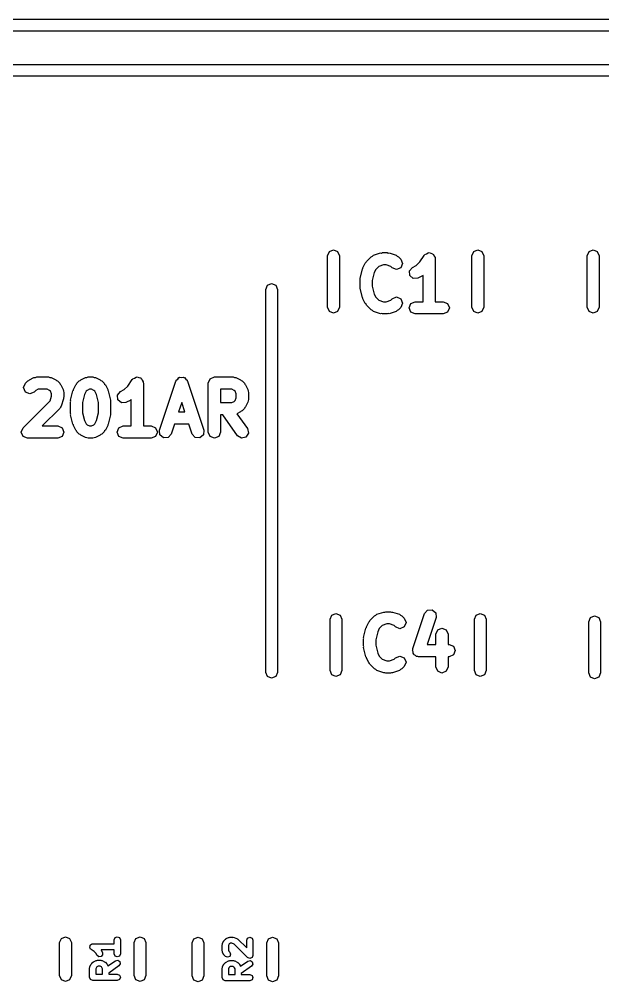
# Model space of a CAD drawing. Extents: x 111.8 to 136.4, y -131 to -94.3.
# Drawn here: x 117.69 to 123.63, y -110.18 to -100.38 of the extents above; entities that cross this region are included whole.
import ezdxf

# ---------------------------------------------------------------- set-up
doc = ezdxf.new("R2010")
doc.units = 0
doc.layers.add('BLACK', color=7, linetype='CONTINUOUS')

msp = doc.modelspace()

# ---------------------------------------------------------------- linework, layer by layer
at = {"layer": 'BLACK', "linetype": 'CONTINUOUS'}
for p, q in [((112.449, -100.38), (135.77, -100.38)), ((135.77, -100.5), (112.449, -100.5)), ((114.965, -100.84), (135.77, -100.84)), ((135.83, -100.96), (114.965, -100.96)), ((120.83, -102.789), (120.848, -102.746)), ((120.83, -103.311), (120.83, -102.789)), ((120.848, -102.746), (120.89, -102.729)), ((120.89, -102.729), (120.932, -102.746)), ((120.932, -102.746), (120.95, -102.789)), ((120.95, -102.789), (120.95, -103.311)), ((121.226, -102.846), (121.273, -102.798)), ((121.273, -102.798), (121.287, -102.793)), ((121.287, -102.793), (121.298, -102.783)), ((121.298, -102.783), (121.369, -102.759)), ((121.369, -102.759), (121.379, -102.76)), ((121.379, -102.76), (121.389, -102.756)), ((121.389, -102.756), (121.436, -102.756)), ((121.436, -102.756), (121.446, -102.76)), ((121.446, -102.76), (121.456, -102.759)), ((121.456, -102.759), (121.528, -102.783)), ((121.528, -102.783), (121.539, -102.793)), ((121.539, -102.793), (121.552, -102.798)), ((121.552, -102.798), (121.576, -102.822)), ((121.769, -102.85), (121.813, -102.784)), ((121.813, -102.784), (121.818, -102.78)), ((121.818, -102.78), (121.821, -102.774)), ((121.821, -102.774), (121.838, -102.767)), ((121.838, -102.767), (121.853, -102.757)), ((121.853, -102.757), (121.859, -102.759)), ((121.859, -102.759), (121.865, -102.756)), ((121.865, -102.756), (121.882, -102.763)), ((121.882, -102.763), (121.9, -102.767)), ((121.9, -102.767), (121.903, -102.772)), ((121.903, -102.772), (121.909, -102.774)), ((121.909, -102.774), (121.916, -102.791)), ((121.916, -102.791), (121.926, -102.806)), ((122.3, -102.789), (122.318, -102.746)), ((122.3, -103.311), (122.3, -102.789)), ((122.318, -102.746), (122.36, -102.729)), ((122.36, -102.729), (122.402, -102.746)), ((122.402, -102.746), (122.42, -102.789)), ((122.42, -102.789), (122.42, -103.311)), ((123.475, -102.789), (123.493, -102.746)), ((123.475, -103.311), (123.475, -102.789)), ((123.493, -102.746), (123.535, -102.729)), ((123.535, -102.729), (123.577, -102.746)), ((123.577, -102.746), (123.595, -102.789)), ((123.595, -102.789), (123.595, -103.311)), ((121.19, -102.91), (121.214, -102.862)), ((121.214, -102.862), (121.222, -102.855)), ((121.222, -102.855), (121.226, -102.846)), ((121.351, -102.897), (121.321, -102.927)), ((121.399, -102.881), (121.351, -102.897)), ((121.426, -102.881), (121.399, -102.881)), ((121.474, -102.897), (121.426, -102.881)), ((121.487, -102.91), (121.474, -102.897)), ((121.576, -102.822), (121.594, -102.866)), ((121.594, -102.866), (121.576, -102.91)), ((121.694, -102.906), (121.733, -102.886)), ((121.733, -102.886), (121.769, -102.85)), ((121.926, -102.806), (121.925, -102.813)), ((121.925, -102.813), (121.927, -102.819)), ((121.927, -102.819), (121.927, -103.256)), ((121.162, -103.018), (121.185, -102.922)), ((121.185, -102.922), (121.19, -102.917)), ((121.19, -102.917), (121.19, -102.91)), ((121.305, -102.959), (121.285, -103.041)), ((121.321, -102.927), (121.305, -102.959)), ((121.532, -102.929), (121.487, -102.91)), ((121.576, -102.91), (121.532, -102.929)), ((121.663, -102.942), (121.694, -102.906)), ((121.666, -102.989), (121.663, -102.942)), ((121.702, -103.021), (121.666, -102.989)), ((121.798, -102.994), (121.75, -103.017)), ((121.802, -102.988), (121.798, -102.994)), ((121.802, -103.256), (121.802, -102.988)), ((120.2, -103.13), (120.218, -103.088)), ((120.218, -103.088), (120.26, -103.07)), ((120.26, -103.07), (120.302, -103.088)), ((120.302, -103.088), (120.32, -103.13)), ((121.16, -103.033), (121.163, -103.026)), ((121.16, -103.104), (121.16, -103.033)), ((121.163, -103.026), (121.162, -103.018)), ((121.285, -103.041), (121.285, -103.097)), ((121.75, -103.017), (121.702, -103.021)), ((120.2, -105.08), (120.2, -103.13)), ((120.32, -103.13), (120.32, -105.08)), ((121.163, -103.112), (121.16, -103.104)), ((121.162, -103.119), (121.163, -103.112)), ((121.185, -103.215), (121.162, -103.119)), ((121.285, -103.097), (121.305, -103.178)), ((121.305, -103.178), (121.321, -103.21)), ((121.19, -103.22), (121.185, -103.215)), ((121.19, -103.227), (121.19, -103.22)), ((121.214, -103.275), (121.19, -103.227)), ((121.222, -103.282), (121.214, -103.275)), ((121.226, -103.291), (121.222, -103.282)), ((121.273, -103.339), (121.226, -103.291)), ((121.321, -103.21), (121.351, -103.24)), ((121.351, -103.24), (121.399, -103.256)), ((121.399, -103.256), (121.426, -103.256)), ((121.426, -103.256), (121.474, -103.24)), ((121.474, -103.24), (121.487, -103.227)), ((121.487, -103.227), (121.532, -103.208)), ((121.532, -103.208), (121.576, -103.227)), ((121.576, -103.227), (121.594, -103.271)), ((121.594, -103.271), (121.576, -103.315)), ((121.66, -103.319), (121.678, -103.274)), ((121.678, -103.274), (121.722, -103.256)), ((121.722, -103.256), (121.802, -103.256)), ((121.927, -103.256), (122.008, -103.256)), ((122.008, -103.256), (122.052, -103.274)), ((122.052, -103.274), (122.07, -103.319)), ((120.848, -103.354), (120.83, -103.311)), ((120.89, -103.371), (120.848, -103.354)), ((120.932, -103.354), (120.89, -103.371)), ((120.95, -103.311), (120.932, -103.354)), ((121.287, -103.345), (121.273, -103.339)), ((121.298, -103.354), (121.287, -103.345)), ((121.369, -103.378), (121.298, -103.354)), ((121.379, -103.377), (121.369, -103.378)), ((121.389, -103.381), (121.379, -103.377)), ((121.436, -103.381), (121.389, -103.381)), ((121.446, -103.377), (121.436, -103.381)), ((121.456, -103.378), (121.446, -103.377)), ((121.528, -103.354), (121.456, -103.378)), ((121.539, -103.345), (121.528, -103.354)), ((121.552, -103.339), (121.539, -103.345)), ((121.576, -103.315), (121.552, -103.339)), ((121.678, -103.363), (121.66, -103.319)), ((121.722, -103.381), (121.678, -103.363)), ((121.865, -103.381), (121.722, -103.381)), ((122.008, -103.381), (121.865, -103.381)), ((122.052, -103.363), (122.008, -103.381)), ((122.07, -103.319), (122.052, -103.363)), ((122.318, -103.354), (122.3, -103.311)), ((122.36, -103.371), (122.318, -103.354)), ((122.402, -103.354), (122.36, -103.371)), ((122.42, -103.311), (122.402, -103.354)), ((123.493, -103.354), (123.475, -103.311)), ((123.535, -103.371), (123.493, -103.354)), ((123.577, -103.354), (123.535, -103.371)), ((123.595, -103.311), (123.577, -103.354)), ((117.752, -104.087), (117.776, -104.063)), ((117.776, -104.063), (117.785, -104.059)), ((117.785, -104.059), (117.792, -104.052)), ((117.792, -104.052), (117.839, -104.028)), ((117.839, -104.028), (117.854, -104.027)), ((117.854, -104.027), (117.867, -104.021)), ((117.867, -104.021), (117.986, -104.021)), ((117.986, -104.021), (118, -104.027)), ((118, -104.027), (118.014, -104.028)), ((118.014, -104.028), (118.062, -104.052)), ((118.062, -104.052), (118.069, -104.059)), ((118.069, -104.059), (118.078, -104.063)), ((118.078, -104.063), (118.102, -104.087)), ((118.276, -104.087), (118.299, -104.063)), ((118.299, -104.063), (118.309, -104.059)), ((118.309, -104.059), (118.316, -104.052)), ((118.316, -104.052), (118.363, -104.028)), ((118.363, -104.028), (118.378, -104.027)), ((118.378, -104.027), (118.391, -104.021)), ((118.391, -104.021), (118.439, -104.021)), ((118.439, -104.021), (118.452, -104.027)), ((118.452, -104.027), (118.467, -104.028)), ((118.467, -104.028), (118.514, -104.052)), ((118.514, -104.052), (118.521, -104.059)), ((118.521, -104.059), (118.531, -104.063)), ((118.531, -104.063), (118.554, -104.087)), ((118.795, -104.115), (118.839, -104.049)), ((118.839, -104.049), (118.845, -104.046)), ((118.845, -104.046), (118.847, -104.04)), ((118.847, -104.04), (118.864, -104.033)), ((118.864, -104.033), (118.879, -104.023)), ((118.879, -104.023), (118.885, -104.024)), ((118.885, -104.024), (118.891, -104.021)), ((118.891, -104.021), (118.908, -104.028)), ((118.908, -104.028), (118.926, -104.032)), ((118.926, -104.032), (118.929, -104.037)), ((118.929, -104.037), (118.935, -104.04)), ((118.935, -104.04), (118.942, -104.056)), ((118.942, -104.056), (118.952, -104.072)), ((118.952, -104.072), (118.951, -104.078)), ((119.118, -104.564), (119.284, -104.064)), ((119.284, -104.064), (119.287, -104.061)), ((119.287, -104.061), (119.288, -104.056)), ((119.288, -104.056), (119.303, -104.043)), ((119.303, -104.043), (119.316, -104.028)), ((119.316, -104.028), (119.32, -104.028)), ((119.32, -104.028), (119.324, -104.025)), ((119.324, -104.025), (119.344, -104.026)), ((119.344, -104.026), (119.363, -104.025)), ((119.363, -104.025), (119.367, -104.028)), ((119.367, -104.028), (119.372, -104.028)), ((119.372, -104.028), (119.385, -104.043)), ((119.385, -104.043), (119.399, -104.056)), ((119.399, -104.056), (119.4, -104.061)), ((119.4, -104.061), (119.403, -104.064)), ((119.403, -104.064), (119.57, -104.564)), ((119.614, -104.084), (119.633, -104.04)), ((119.633, -104.04), (119.677, -104.021)), ((119.677, -104.021), (119.867, -104.021)), ((119.867, -104.021), (119.881, -104.027)), ((119.881, -104.027), (119.895, -104.028)), ((119.895, -104.028), (119.943, -104.052)), ((119.943, -104.052), (119.95, -104.059)), ((119.95, -104.059), (119.959, -104.063)), ((119.959, -104.063), (119.983, -104.087)), ((117.733, -104.131), (117.752, -104.087)), ((117.752, -104.176), (117.733, -104.131)), ((117.857, -104.159), (117.84, -104.176)), ((117.882, -104.146), (117.857, -104.159)), ((117.972, -104.146), (117.882, -104.146)), ((117.997, -104.159), (117.972, -104.146)), ((118.006, -104.168), (117.997, -104.159)), ((118.019, -104.194), (118.006, -104.168)), ((118.102, -104.087), (118.106, -104.097)), ((118.106, -104.097), (118.114, -104.103)), ((118.114, -104.103), (118.138, -104.151)), ((118.138, -104.151), (118.139, -104.166)), ((118.139, -104.166), (118.144, -104.179)), ((118.212, -104.259), (118.235, -104.164)), ((118.235, -104.164), (118.24, -104.158)), ((118.24, -104.151), (118.264, -104.103)), ((118.24, -104.158), (118.24, -104.151)), ((118.264, -104.103), (118.272, -104.097)), ((118.272, -104.097), (118.276, -104.087)), ((118.371, -104.168), (118.355, -104.201)), ((118.381, -104.159), (118.371, -104.168)), ((118.406, -104.146), (118.381, -104.159)), ((118.424, -104.146), (118.406, -104.146)), ((118.449, -104.159), (118.424, -104.146)), ((118.459, -104.168), (118.449, -104.159)), ((118.475, -104.201), (118.459, -104.168)), ((118.554, -104.087), (118.558, -104.097)), ((118.558, -104.097), (118.566, -104.103)), ((118.566, -104.103), (118.59, -104.151)), ((118.59, -104.151), (118.59, -104.158)), ((118.59, -104.158), (118.595, -104.164)), ((118.595, -104.164), (118.618, -104.259)), ((118.689, -104.207), (118.72, -104.171)), ((118.72, -104.171), (118.759, -104.151)), ((118.759, -104.151), (118.795, -104.115)), ((118.951, -104.078), (118.954, -104.084)), ((118.954, -104.084), (118.954, -104.521)), ((119.614, -104.584), (119.614, -104.084)), ((119.853, -104.146), (119.739, -104.146)), ((119.739, -104.146), (119.739, -104.283)), ((119.878, -104.159), (119.853, -104.146)), ((119.887, -104.168), (119.878, -104.159)), ((119.9, -104.194), (119.887, -104.168)), ((119.983, -104.087), (119.987, -104.097)), ((119.987, -104.097), (119.995, -104.103)), ((119.995, -104.103), (120.019, -104.151)), ((120.019, -104.151), (120.02, -104.166)), ((120.02, -104.166), (120.025, -104.179)), ((117.728, -104.54), (118.003, -104.264)), ((117.796, -104.194), (117.752, -104.176)), ((117.84, -104.176), (117.796, -104.194)), ((118.003, -104.264), (118.019, -104.217)), ((118.019, -104.217), (118.019, -104.194)), ((118.141, -104.246), (118.117, -104.318)), ((118.144, -104.227), (118.14, -104.236)), ((118.14, -104.236), (118.141, -104.246)), ((118.144, -104.179), (118.144, -104.227)), ((118.21, -104.274), (118.213, -104.267)), ((118.213, -104.267), (118.212, -104.259)), ((118.355, -104.201), (118.335, -104.282)), ((118.495, -104.282), (118.475, -104.201)), ((118.618, -104.259), (118.617, -104.267)), ((118.617, -104.267), (118.62, -104.274)), ((118.692, -104.255), (118.689, -104.207)), ((118.729, -104.286), (118.692, -104.255)), ((118.824, -104.259), (118.776, -104.283)), ((118.829, -104.253), (118.824, -104.259)), ((118.829, -104.521), (118.829, -104.253)), ((119.853, -104.283), (119.878, -104.271)), ((119.878, -104.271), (119.887, -104.261)), ((119.887, -104.261), (119.9, -104.236)), ((119.9, -104.236), (119.9, -104.194)), ((120.02, -104.264), (120.019, -104.278)), ((120.025, -104.25), (120.02, -104.264)), ((120.025, -104.179), (120.025, -104.25)), ((118.102, -104.342), (117.923, -104.521)), ((118.108, -104.329), (118.102, -104.342)), ((118.117, -104.318), (118.108, -104.329)), ((118.21, -104.393), (118.21, -104.274)), ((118.335, -104.282), (118.335, -104.386)), ((118.495, -104.386), (118.495, -104.282)), ((118.62, -104.274), (118.62, -104.393)), ((118.776, -104.283), (118.729, -104.286)), ((119.344, -104.281), (119.311, -104.378)), ((119.376, -104.378), (119.344, -104.281)), ((119.739, -104.283), (119.853, -104.283)), ((119.95, -104.37), (119.943, -104.378)), ((119.959, -104.366), (119.95, -104.37)), ((119.983, -104.342), (119.959, -104.366)), ((119.987, -104.333), (119.983, -104.342)), ((119.995, -104.326), (119.987, -104.333)), ((120.019, -104.278), (119.995, -104.326)), ((118.213, -104.401), (118.21, -104.393)), ((118.212, -104.408), (118.213, -104.401)), ((118.235, -104.504), (118.212, -104.408)), ((118.335, -104.386), (118.355, -104.467)), ((118.355, -104.467), (118.371, -104.499)), ((118.459, -104.499), (118.475, -104.467)), ((118.475, -104.467), (118.495, -104.386)), ((118.618, -104.408), (118.595, -104.504)), ((118.62, -104.393), (118.617, -104.401)), ((118.617, -104.401), (118.618, -104.408)), ((119.311, -104.378), (119.376, -104.378)), ((119.763, -104.408), (119.739, -104.408)), ((119.739, -104.408), (119.739, -104.584)), ((119.911, -104.62), (119.763, -104.408)), ((119.943, -104.378), (119.907, -104.396)), ((119.907, -104.396), (120.014, -104.548)), ((117.71, -104.584), (117.728, -104.54)), ((117.923, -104.521), (118.082, -104.521)), ((118.082, -104.521), (118.126, -104.54)), ((118.126, -104.54), (118.144, -104.584)), ((118.24, -104.509), (118.235, -104.504)), ((118.24, -104.517), (118.24, -104.509)), ((118.264, -104.564), (118.24, -104.517)), ((118.272, -104.571), (118.264, -104.564)), ((118.371, -104.499), (118.381, -104.509)), ((118.381, -104.509), (118.406, -104.521)), ((118.406, -104.521), (118.424, -104.521)), ((118.424, -104.521), (118.449, -104.509)), ((118.449, -104.509), (118.459, -104.499)), ((118.566, -104.564), (118.558, -104.571)), ((118.59, -104.517), (118.566, -104.564)), ((118.595, -104.504), (118.59, -104.509)), ((118.59, -104.509), (118.59, -104.517)), ((118.686, -104.584), (118.704, -104.54)), ((118.704, -104.54), (118.748, -104.521)), ((118.748, -104.521), (118.829, -104.521)), ((118.954, -104.521), (119.034, -104.521)), ((119.034, -104.521), (119.078, -104.54)), ((119.078, -104.54), (119.097, -104.584)), ((119.121, -104.612), (119.118, -104.564)), ((119.27, -104.503), (119.236, -104.604)), ((119.418, -104.503), (119.27, -104.503)), ((119.451, -104.604), (119.418, -104.503)), ((119.57, -104.564), (119.566, -104.612)), ((120.014, -104.548), (120.024, -104.595)), ((117.728, -104.628), (117.71, -104.584)), ((117.772, -104.646), (117.728, -104.628)), ((118.082, -104.646), (117.772, -104.646)), ((118.126, -104.628), (118.082, -104.646)), ((118.144, -104.584), (118.126, -104.628)), ((118.276, -104.58), (118.272, -104.571)), ((118.299, -104.604), (118.276, -104.58)), ((118.309, -104.608), (118.299, -104.604)), ((118.316, -104.616), (118.309, -104.608)), ((118.363, -104.64), (118.316, -104.616)), ((118.378, -104.641), (118.363, -104.64)), ((118.391, -104.646), (118.378, -104.641)), ((118.439, -104.646), (118.391, -104.646)), ((118.452, -104.641), (118.439, -104.646)), ((118.467, -104.64), (118.452, -104.641)), ((118.514, -104.616), (118.467, -104.64)), ((118.521, -104.608), (118.514, -104.616)), ((118.531, -104.604), (118.521, -104.608)), ((118.554, -104.58), (118.531, -104.604)), ((118.558, -104.571), (118.554, -104.58)), ((118.704, -104.628), (118.686, -104.584)), ((118.748, -104.646), (118.704, -104.628)), ((118.891, -104.646), (118.748, -104.646)), ((119.034, -104.646), (118.891, -104.646)), ((119.078, -104.628), (119.034, -104.646)), ((119.097, -104.584), (119.078, -104.628)), ((119.157, -104.643), (119.121, -104.612)), ((119.205, -104.64), (119.157, -104.643)), ((119.236, -104.604), (119.205, -104.64)), ((119.482, -104.64), (119.451, -104.604)), ((119.53, -104.643), (119.482, -104.64)), ((119.566, -104.612), (119.53, -104.643)), ((119.633, -104.628), (119.614, -104.584)), ((119.677, -104.646), (119.633, -104.628)), ((119.721, -104.628), (119.677, -104.646)), ((119.739, -104.584), (119.721, -104.628)), ((119.952, -104.645), (119.911, -104.62)), ((119.998, -104.635), (119.952, -104.645)), ((120.024, -104.595), (119.998, -104.635)), ((120.2, -107.03), (120.2, -105.08)), ((120.32, -105.08), (120.32, -107.03)), ((121.333, -106.439), (121.404, -106.416)), ((121.404, -106.416), (121.414, -106.416)), ((121.414, -106.416), (121.424, -106.412)), ((121.424, -106.412), (121.471, -106.412)), ((121.471, -106.412), (121.481, -106.416)), ((121.481, -106.416), (121.491, -106.416)), ((121.491, -106.416), (121.563, -106.439)), ((121.817, -106.431), (121.848, -106.395)), ((121.848, -106.395), (121.896, -106.392)), ((121.896, -106.392), (121.932, -106.423)), ((121.932, -106.423), (121.935, -106.471)), ((120.855, -106.489), (120.873, -106.446)), ((120.855, -107.011), (120.855, -106.489)), ((120.873, -106.446), (120.915, -106.429)), ((120.915, -106.429), (120.957, -106.446)), ((120.957, -106.446), (120.975, -106.489)), ((120.975, -106.489), (120.975, -107.011)), ((121.225, -106.566), (121.249, -106.518)), ((121.249, -106.518), (121.257, -106.512)), ((121.257, -106.512), (121.261, -106.502)), ((121.261, -106.502), (121.308, -106.454)), ((121.308, -106.454), (121.322, -106.449)), ((121.322, -106.449), (121.333, -106.439)), ((121.563, -106.439), (121.574, -106.449)), ((121.574, -106.449), (121.587, -106.454)), ((121.587, -106.454), (121.611, -106.478)), ((121.611, -106.478), (121.629, -106.522)), ((121.629, -106.522), (121.611, -106.567)), ((121.698, -106.788), (121.817, -106.431)), ((121.935, -106.471), (121.844, -106.746)), ((122.325, -106.489), (122.343, -106.446)), ((122.325, -107.011), (122.325, -106.489)), ((122.343, -106.446), (122.385, -106.429)), ((122.385, -106.429), (122.427, -106.446)), ((122.427, -106.446), (122.445, -106.489)), ((122.445, -106.489), (122.445, -107.011)), ((123.49, -106.514), (123.508, -106.471)), ((123.49, -107.036), (123.49, -106.514)), ((123.508, -106.471), (123.55, -106.454)), ((123.55, -106.454), (123.592, -106.471)), ((123.592, -106.471), (123.61, -106.514)), ((123.61, -106.514), (123.61, -107.036)), ((121.197, -106.674), (121.22, -106.579)), ((121.22, -106.579), (121.225, -106.573)), ((121.225, -106.573), (121.225, -106.566)), ((121.34, -106.616), (121.32, -106.697)), ((121.356, -106.583), (121.34, -106.616)), ((121.386, -106.553), (121.356, -106.583)), ((121.434, -106.537), (121.386, -106.553)), ((121.461, -106.537), (121.434, -106.537)), ((121.509, -106.553), (121.461, -106.537)), ((121.522, -106.567), (121.509, -106.553)), ((121.567, -106.585), (121.522, -106.567)), ((121.611, -106.567), (121.567, -106.585)), ((121.933, -106.641), (121.951, -106.597)), ((121.951, -106.597), (121.995, -106.579)), ((121.995, -106.579), (122.039, -106.597)), ((122.039, -106.597), (122.058, -106.641)), ((121.195, -106.689), (121.198, -106.682)), ((121.195, -106.761), (121.195, -106.689)), ((121.198, -106.682), (121.197, -106.674)), ((121.32, -106.697), (121.32, -106.753)), ((121.933, -106.746), (121.933, -106.641)), ((122.058, -106.641), (122.058, -106.746)), ((121.198, -106.768), (121.195, -106.761)), ((121.197, -106.776), (121.198, -106.768)), ((121.22, -106.871), (121.197, -106.776)), ((121.32, -106.753), (121.34, -106.834)), ((121.695, -106.808), (121.699, -106.799)), ((121.7, -106.822), (121.695, -106.808)), ((121.699, -106.799), (121.698, -106.788)), ((121.844, -106.746), (121.933, -106.746)), ((122.058, -106.746), (122.067, -106.746)), ((122.067, -106.746), (122.111, -106.764)), ((122.111, -106.764), (122.129, -106.808)), ((122.129, -106.808), (122.111, -106.852)), ((121.225, -106.877), (121.22, -106.871)), ((121.225, -106.884), (121.225, -106.877)), ((121.249, -106.931), (121.225, -106.884)), ((121.34, -106.834), (121.356, -106.866)), ((121.356, -106.866), (121.386, -106.896)), ((121.386, -106.896), (121.434, -106.912)), ((121.434, -106.912), (121.461, -106.912)), ((121.461, -106.912), (121.509, -106.896)), ((121.509, -106.896), (121.522, -106.883)), ((121.522, -106.883), (121.567, -106.865)), ((121.567, -106.865), (121.611, -106.883)), ((121.611, -106.883), (121.629, -106.927)), ((121.701, -106.836), (121.7, -106.822)), ((121.709, -106.843), (121.701, -106.836)), ((121.713, -106.852), (121.709, -106.843)), ((121.726, -106.858), (121.713, -106.852)), ((121.737, -106.867), (121.726, -106.858)), ((121.748, -106.867), (121.737, -106.867)), ((121.757, -106.871), (121.748, -106.867)), ((121.933, -106.871), (121.757, -106.871)), ((121.933, -106.975), (121.933, -106.871)), ((122.067, -106.871), (122.058, -106.871)), ((122.058, -106.871), (122.058, -106.975)), ((122.111, -106.852), (122.067, -106.871)), ((120.873, -107.054), (120.855, -107.011)), ((120.975, -107.011), (120.957, -107.054)), ((121.257, -106.938), (121.249, -106.931)), ((121.261, -106.948), (121.257, -106.938)), ((121.308, -106.995), (121.261, -106.948)), ((121.322, -107.001), (121.308, -106.995)), ((121.333, -107.01), (121.322, -107.001)), ((121.404, -107.034), (121.333, -107.01)), ((121.563, -107.01), (121.491, -107.034)), ((121.574, -107.001), (121.563, -107.01)), ((121.587, -106.995), (121.574, -107.001)), ((121.611, -106.971), (121.587, -106.995)), ((121.629, -106.927), (121.611, -106.971)), ((121.951, -107.019), (121.933, -106.975)), ((122.058, -106.975), (122.039, -107.019)), ((122.343, -107.054), (122.325, -107.011)), ((122.445, -107.011), (122.427, -107.054)), ((120.218, -107.072), (120.2, -107.03)), ((120.26, -107.09), (120.218, -107.072)), ((120.302, -107.072), (120.26, -107.09)), ((120.32, -107.03), (120.302, -107.072)), ((120.915, -107.071), (120.873, -107.054)), ((120.957, -107.054), (120.915, -107.071)), ((121.414, -107.033), (121.404, -107.034)), ((121.424, -107.037), (121.414, -107.033)), ((121.471, -107.037), (121.424, -107.037)), ((121.481, -107.033), (121.471, -107.037)), ((121.491, -107.034), (121.481, -107.033)), ((121.995, -107.037), (121.951, -107.019)), ((122.039, -107.019), (121.995, -107.037)), ((122.385, -107.071), (122.343, -107.054)), ((122.427, -107.054), (122.385, -107.071)), ((123.508, -107.079), (123.49, -107.036)), ((123.55, -107.096), (123.508, -107.079)), ((123.592, -107.079), (123.55, -107.096)), ((123.61, -107.036), (123.592, -107.079)), ((118.1, -109.782), (118.118, -109.74)), ((118.118, -109.74), (118.16, -109.722)), ((118.16, -109.722), (118.202, -109.74)), ((118.202, -109.74), (118.22, -109.782)), ((118.656, -109.754), (118.665, -109.731)), ((118.656, -109.794), (118.656, -109.754)), ((118.665, -109.731), (118.687, -109.722)), ((118.687, -109.722), (118.71, -109.731)), ((118.71, -109.731), (118.719, -109.754)), ((118.719, -109.754), (118.719, -109.896)), ((118.86, -109.782), (118.878, -109.74)), ((118.878, -109.74), (118.92, -109.722)), ((118.92, -109.722), (118.962, -109.74)), ((118.962, -109.74), (118.98, -109.782)), ((119.45, -109.785), (119.468, -109.742)), ((119.468, -109.742), (119.51, -109.725)), ((119.51, -109.725), (119.552, -109.742)), ((119.552, -109.742), (119.57, -109.785)), ((119.775, -109.764), (119.777, -109.759)), ((119.777, -109.759), (119.789, -109.747)), ((119.789, -109.747), (119.794, -109.745)), ((119.794, -109.745), (119.797, -109.741)), ((119.797, -109.741), (119.821, -109.729)), ((119.821, -109.729), (119.828, -109.729)), ((119.828, -109.729), (119.835, -109.726)), ((119.835, -109.726), (119.859, -109.726)), ((119.859, -109.726), (119.864, -109.728)), ((119.864, -109.728), (119.869, -109.727)), ((119.869, -109.727), (119.904, -109.739)), ((119.904, -109.739), (119.91, -109.744)), ((119.91, -109.744), (119.917, -109.747)), ((119.917, -109.747), (120.006, -109.836)), ((120.006, -109.757), (120.015, -109.735)), ((120.006, -109.836), (120.006, -109.757)), ((120.015, -109.735), (120.037, -109.726)), ((120.037, -109.726), (120.06, -109.735)), ((120.06, -109.735), (120.069, -109.757)), ((120.069, -109.757), (120.069, -109.912)), ((120.21, -109.785), (120.228, -109.742)), ((120.228, -109.742), (120.27, -109.725)), ((120.27, -109.725), (120.312, -109.742)), ((120.312, -109.742), (120.33, -109.785)), ((118.1, -110.118), (118.1, -109.782)), ((118.22, -109.782), (118.22, -110.118)), ((118.406, -109.825), (118.41, -109.817)), ((118.407, -109.828), (118.406, -109.825)), ((118.407, -109.831), (118.407, -109.828)), ((118.412, -109.839), (118.407, -109.831)), ((118.41, -109.817), (118.411, -109.808)), ((118.411, -109.808), (118.414, -109.806)), ((118.415, -109.847), (118.412, -109.839)), ((118.414, -109.806), (118.415, -109.803)), ((118.415, -109.803), (118.424, -109.799)), ((118.418, -109.848), (118.415, -109.847)), ((118.42, -109.851), (118.418, -109.848)), ((118.453, -109.873), (118.42, -109.851)), ((118.424, -109.799), (118.431, -109.794)), ((118.431, -109.794), (118.434, -109.795)), ((118.434, -109.795), (118.437, -109.794)), ((118.437, -109.794), (118.656, -109.794)), ((118.656, -109.856), (118.522, -109.856)), ((118.522, -109.856), (118.525, -109.859)), ((118.656, -109.896), (118.656, -109.856)), ((118.86, -110.118), (118.86, -109.782)), ((118.98, -109.782), (118.98, -110.118)), ((119.45, -110.12), (119.45, -109.785)), ((119.57, -109.785), (119.57, -110.12)), ((119.756, -109.805), (119.759, -109.798)), ((119.756, -109.864), (119.756, -109.805)), ((119.759, -109.791), (119.771, -109.767)), ((119.759, -109.798), (119.759, -109.791)), ((119.771, -109.767), (119.775, -109.764)), ((119.825, -109.799), (119.819, -109.812)), ((119.819, -109.812), (119.819, -109.857)), ((119.819, -109.857), (119.825, -109.87)), ((119.83, -109.795), (119.825, -109.799)), ((119.842, -109.788), (119.83, -109.795)), ((119.854, -109.788), (119.842, -109.788)), ((119.878, -109.796), (119.854, -109.788)), ((120.015, -109.934), (119.878, -109.796)), ((120.21, -110.12), (120.21, -109.785)), ((120.33, -109.785), (120.33, -110.12)), ((118.471, -109.891), (118.453, -109.873)), ((118.481, -109.91), (118.471, -109.891)), ((118.499, -109.926), (118.481, -109.91)), ((118.523, -109.924), (118.499, -109.926)), ((118.538, -109.906), (118.523, -109.924)), ((118.525, -109.859), (118.537, -109.882)), ((118.537, -109.882), (118.538, -109.906)), ((118.665, -109.919), (118.656, -109.896)), ((118.687, -109.928), (118.665, -109.919)), ((118.71, -109.919), (118.687, -109.928)), ((118.719, -109.896), (118.71, -109.919)), ((119.759, -109.871), (119.756, -109.864)), ((119.759, -109.878), (119.759, -109.871)), ((119.771, -109.902), (119.759, -109.878)), ((119.775, -109.905), (119.771, -109.902)), ((119.777, -109.91), (119.775, -109.905)), ((119.789, -109.922), (119.777, -109.91)), ((119.811, -109.931), (119.789, -109.922)), ((119.833, -109.922), (119.811, -109.931)), ((119.825, -109.87), (119.833, -109.878)), ((119.833, -109.878), (119.842, -109.9)), ((119.842, -109.9), (119.833, -109.922)), ((120.037, -109.943), (120.015, -109.934)), ((120.06, -109.934), (120.037, -109.943)), ((120.069, -109.912), (120.06, -109.934)), ((120.069, -109.912), (120.069, -109.912)), ((118.406, -110.039), (118.409, -110.033)), ((118.406, -110.135), (118.406, -110.039)), ((118.409, -110.025), (118.421, -110.001)), ((118.409, -110.033), (118.409, -110.025)), ((118.421, -110.001), (118.425, -109.998)), ((118.425, -109.998), (118.427, -109.993)), ((118.427, -109.993), (118.439, -109.981)), ((118.439, -109.981), (118.444, -109.98)), ((118.444, -109.98), (118.447, -109.976)), ((118.447, -109.976), (118.471, -109.964)), ((118.475, -110.034), (118.469, -110.047)), ((118.469, -110.047), (118.469, -110.103)), ((118.471, -109.964), (118.478, -109.963)), ((118.48, -110.029), (118.475, -110.034)), ((118.478, -109.963), (118.485, -109.96)), ((118.492, -110.023), (118.48, -110.029)), ((118.485, -109.96), (118.521, -109.96)), ((118.513, -110.023), (118.492, -110.023)), ((118.526, -110.029), (118.513, -110.023)), ((118.521, -109.96), (118.527, -109.963)), ((118.531, -110.034), (118.526, -110.029)), ((118.527, -109.963), (118.535, -109.964)), ((118.537, -110.047), (118.531, -110.034)), ((118.535, -109.964), (118.559, -109.976)), ((118.537, -110.103), (118.537, -110.047)), ((118.559, -109.976), (118.562, -109.98)), ((118.562, -109.98), (118.567, -109.981)), ((118.567, -109.981), (118.579, -109.993)), ((118.579, -109.993), (118.581, -109.998)), ((118.581, -109.998), (118.584, -110.001)), ((118.584, -110.001), (118.593, -110.019)), ((118.593, -110.019), (118.669, -109.966)), ((118.705, -110.017), (118.6, -110.091)), ((118.669, -109.966), (118.693, -109.961)), ((118.693, -109.961), (118.713, -109.974)), ((118.718, -109.997), (118.705, -110.017)), ((118.713, -109.974), (118.718, -109.997)), ((119.756, -110.043), (119.759, -110.036)), ((119.756, -110.138), (119.756, -110.043)), ((119.759, -110.029), (119.771, -110.005)), ((119.759, -110.036), (119.759, -110.029)), ((119.771, -110.005), (119.775, -110.002)), ((119.775, -110.002), (119.777, -109.997)), ((119.777, -109.997), (119.789, -109.985)), ((119.789, -109.985), (119.794, -109.983)), ((119.794, -109.983), (119.797, -109.979)), ((119.797, -109.979), (119.821, -109.967)), ((119.825, -110.037), (119.819, -110.05)), ((119.819, -110.05), (119.819, -110.107)), ((119.821, -109.967), (119.828, -109.967)), ((119.83, -110.033), (119.825, -110.037)), ((119.828, -109.967), (119.835, -109.964)), ((119.842, -110.026), (119.83, -110.033)), ((119.835, -109.964), (119.871, -109.964)), ((119.863, -110.026), (119.842, -110.026)), ((119.876, -110.033), (119.863, -110.026)), ((119.871, -109.964), (119.877, -109.967)), ((119.881, -110.037), (119.876, -110.033)), ((119.877, -109.967), (119.885, -109.967)), ((119.887, -110.05), (119.881, -110.037)), ((119.885, -109.967), (119.909, -109.979)), ((119.887, -110.107), (119.887, -110.05)), ((119.909, -109.979), (119.912, -109.983)), ((119.912, -109.983), (119.917, -109.985)), ((119.917, -109.985), (119.929, -109.997)), ((119.929, -109.997), (119.931, -110.002)), ((119.931, -110.002), (119.934, -110.005)), ((119.934, -110.005), (119.943, -110.023)), ((119.943, -110.023), (120.019, -109.97)), ((120.055, -110.021), (119.95, -110.095)), ((120.019, -109.97), (120.043, -109.964)), ((120.043, -109.964), (120.063, -109.977)), ((120.068, -110.001), (120.055, -110.021)), ((120.063, -109.977), (120.068, -110.001)), ((118.118, -110.16), (118.1, -110.118)), ((118.22, -110.118), (118.202, -110.16)), ((118.415, -110.157), (118.406, -110.135)), ((118.406, -110.135), (118.406, -110.135)), ((118.469, -110.103), (118.537, -110.103)), ((118.6, -110.091), (118.6, -110.103)), ((118.6, -110.103), (118.687, -110.103)), ((118.687, -110.103), (118.71, -110.112)), ((118.71, -110.112), (118.719, -110.135)), ((118.719, -110.135), (118.71, -110.157)), ((118.878, -110.16), (118.86, -110.118)), ((118.98, -110.118), (118.962, -110.16)), ((119.468, -110.163), (119.45, -110.12)), ((119.57, -110.12), (119.552, -110.163)), ((119.765, -110.16), (119.756, -110.138)), ((119.756, -110.138), (119.756, -110.138)), ((119.819, -110.107), (119.887, -110.107)), ((119.95, -110.095), (119.95, -110.107)), ((119.95, -110.107), (120.037, -110.107)), ((120.037, -110.107), (120.06, -110.116)), ((120.06, -110.116), (120.069, -110.138)), ((120.069, -110.138), (120.06, -110.16)), ((120.228, -110.163), (120.21, -110.12)), ((120.33, -110.12), (120.312, -110.163)), ((118.16, -110.178), (118.118, -110.16)), ((118.202, -110.16), (118.16, -110.178)), ((118.437, -110.166), (118.415, -110.157)), ((118.568, -110.166), (118.437, -110.166)), ((118.687, -110.166), (118.568, -110.166)), ((118.71, -110.157), (118.687, -110.166)), ((118.92, -110.178), (118.878, -110.16)), ((118.962, -110.16), (118.92, -110.178)), ((119.51, -110.18), (119.468, -110.163)), ((119.552, -110.163), (119.51, -110.18)), ((119.787, -110.169), (119.765, -110.16)), ((119.918, -110.169), (119.787, -110.169)), ((120.037, -110.169), (119.918, -110.169)), ((120.06, -110.16), (120.037, -110.169)), ((120.27, -110.18), (120.228, -110.163)), ((120.312, -110.163), (120.27, -110.18))]:
    msp.add_line(p, q, dxfattribs=at)

doc.saveas('drawing.dxf')
